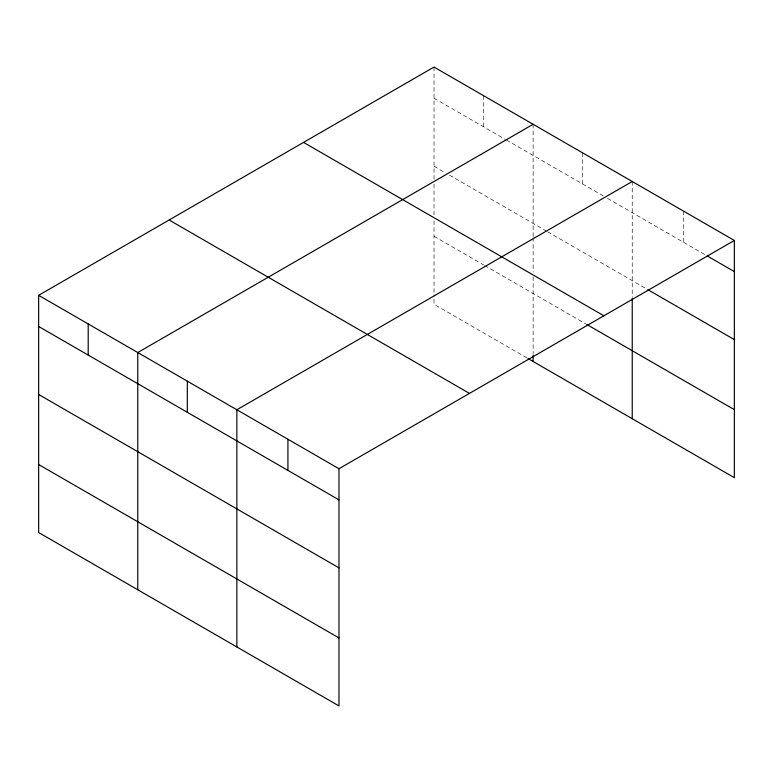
<?xml version="1.0" encoding="UTF-8"?>
<svg xmlns="http://www.w3.org/2000/svg" width="773" height="773" viewBox="0 0 773 773"><rect width="100%" height="100%" fill="white"/><g stroke="black" fill="none" stroke-linecap="round" stroke-linejoin="round"><path stroke-width="0.58" stroke-dasharray="3.87 2.9" d="M434.02 98.21L505.252 139.333M506.286 139.932L603.327 195.956M607.462 198.342L706.213 255.361M434.02 166.214L445.374 172.766M449.5 175.152L546.55 231.175M547.584 231.774L646.827 289.073M434.02 236.277L483.569 264.888M484.603 265.477L585.779 323.897M526.935 357.918L434.02 304.272L434.02 294.735M683.293 210.981L683.293 242.123M632.237 181.51L632.237 297.276M582.678 152.899L582.678 184.042M533.128 124.289L533.128 236.49M533.128 237.678L533.128 272.115M533.128 276.869L533.128 354.334M483.569 95.678L483.569 126.82M434.02 67.067L434.02 179.268M434.02 184.022L434.02 214.894M434.02 220.836L434.02 293.537"/><path stroke-width="1.16" d="M734.35 240.461L434.02 67.067L38.65 295.325L38.65 532.539L338.98 705.933L338.98 468.728L734.35 240.461L734.35 477.675L527.969 358.517M533.128 124.289L137.758 352.546L137.758 589.76M632.237 181.51L236.867 409.767L236.867 646.982M707.256 255.96L734.35 271.603M647.871 289.672L734.35 339.608M303.547 142.396L603.877 315.79M586.813 324.486L734.35 409.671M169.123 220.005L469.453 393.399M38.65 295.325L338.98 468.728M38.65 326.467L338.98 499.87M38.65 394.472L338.98 567.865M38.65 464.534L338.98 637.928M632.237 298.465L632.237 418.715M533.128 355.532L533.128 361.493M287.923 439.248L287.923 470.39M187.317 381.157L187.317 412.299M88.209 323.935L88.209 355.078"/></g></svg>
